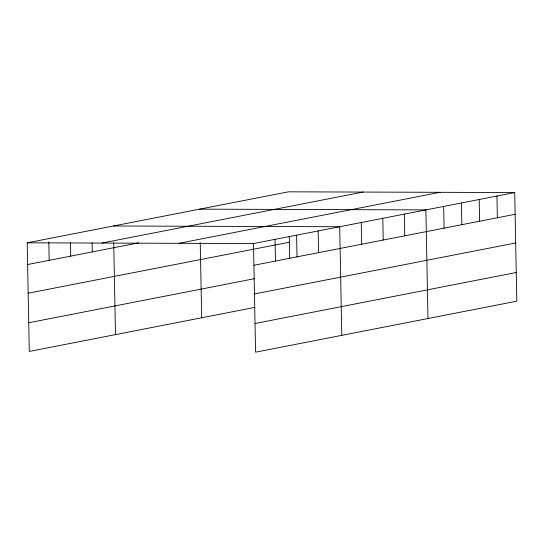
<?xml version="1.0" encoding="UTF-8"?>
<svg xmlns="http://www.w3.org/2000/svg" width="544" height="544" viewBox="0 0 544 544"><rect width="100%" height="100%" fill="white"/><g stroke="black" fill="none" stroke-linecap="round" stroke-linejoin="round"><path stroke-width="0.82" d="M254.98 307.374L29.288 351.438L27.2 242.814L288.422 191.821L514.712 192.562L516.8 301.186L255.578 352.179L253.497 243.562L514.712 192.562M101.878 243.059L363.1 192.066M27.615 264.534L138.686 242.848M178.82 243.318L440.035 192.318M28.166 293.209L289.388 242.216M253.912 265.275L515.134 214.282M28.737 322.762L254.429 278.698M254.463 293.957L515.685 242.957M255.027 323.503L516.249 272.503M199.607 209.161L425.898 209.902L427.985 318.519M113.404 225.991L339.694 226.732L341.782 335.349M27.2 242.814L253.497 243.562M496.951 196.03L497.366 217.75M479.189 199.498L479.604 221.218M461.428 202.966L461.842 224.686M443.659 206.434L444.081 228.154M404.348 214.112L404.763 235.824M382.799 218.314L383.214 240.033M361.25 222.523L361.665 244.242M318.145 230.935L318.566 252.654M296.596 235.144L297.01 256.863M289.272 236.314L289.694 258.257M275.046 239.353L275.461 261.066M200.246 242.685L201.688 317.778M113.723 242.692L115.491 334.608M92.092 242.726L92.269 251.913M70.462 242.753L70.72 256.122M48.817 241.951L49.171 260.324"/></g></svg>
